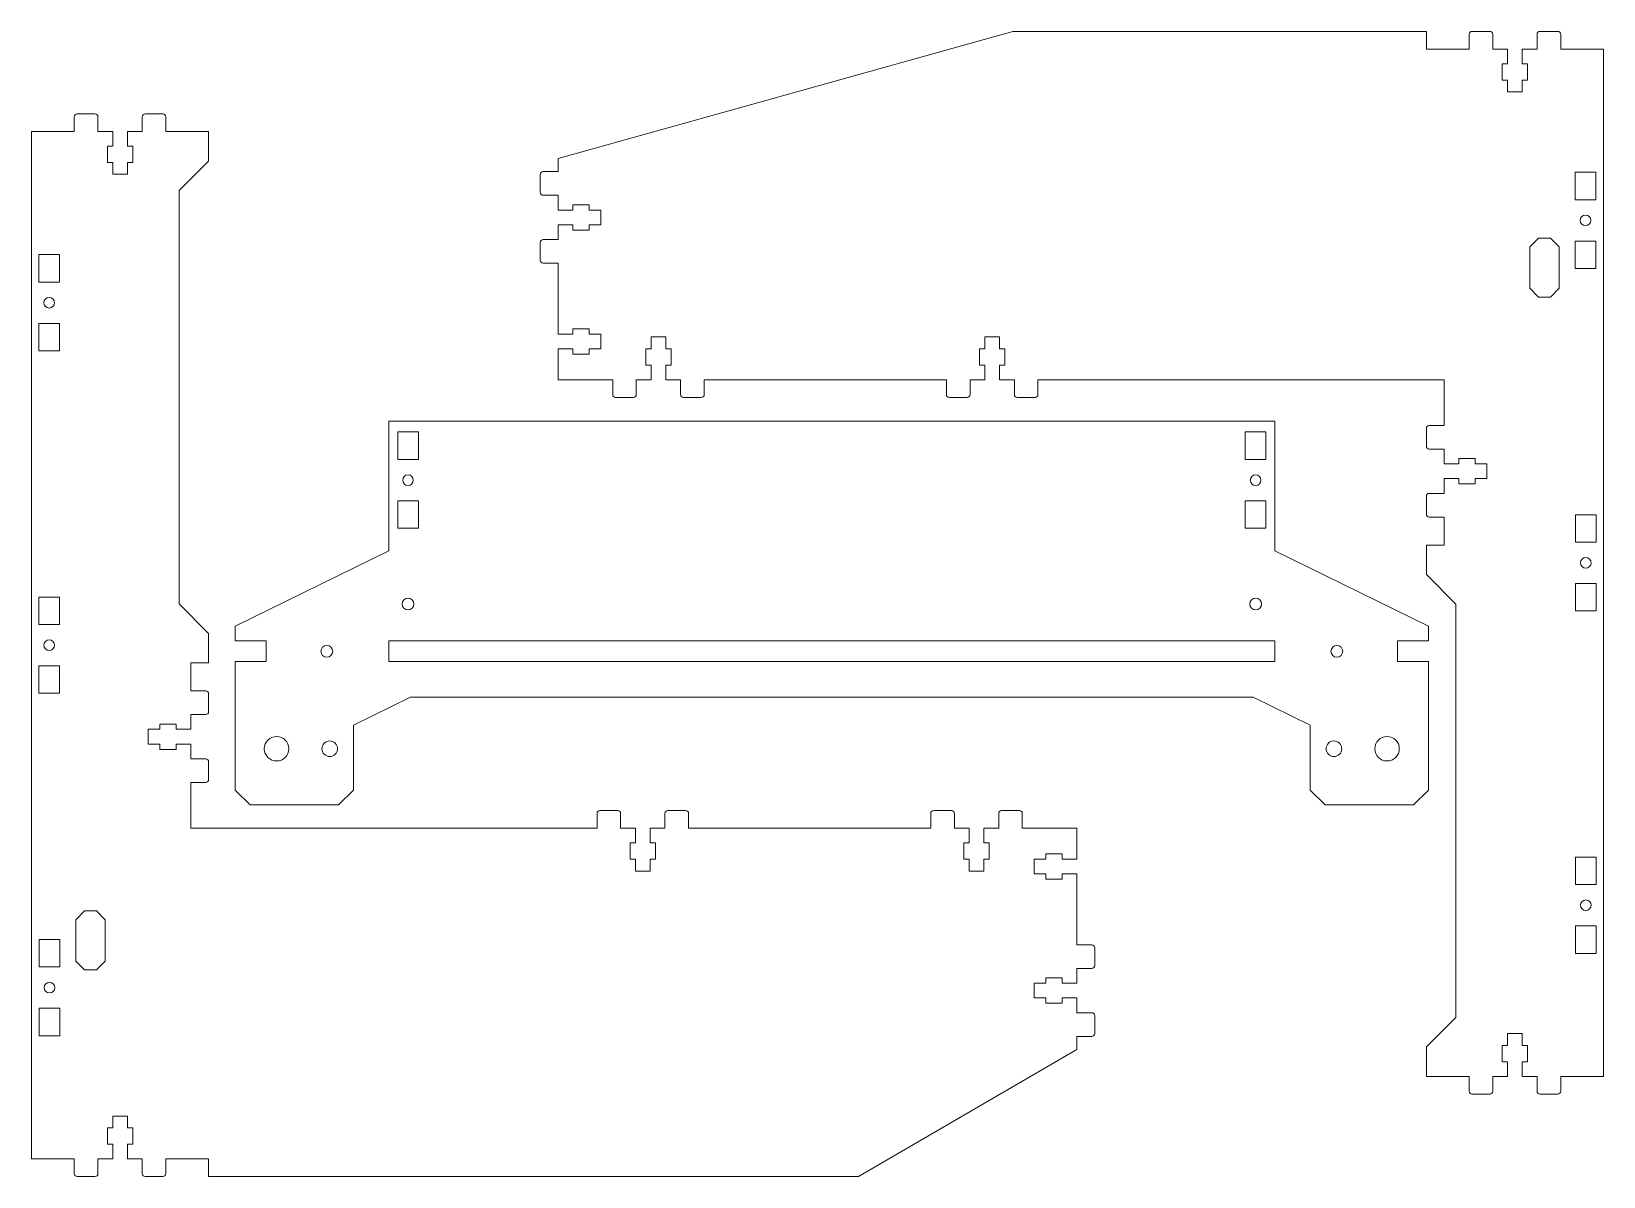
# Model space of a CAD drawing. Header units: millimetres. Extents: x 6 to 538, y 5 to 393.
import ezdxf

# ---------------------------------------------------------------- set-up
doc = ezdxf.new("R2010")
doc.units = ezdxf.units.MM

msp = doc.modelspace()

# ---------------------------------------------------------------- linework, layer by layer
at = {"color": 7, "linetype": 'Continuous', "lineweight": 15}
for p, q in [((184.45, 350.02), (338.45, 393.02)), ((338.45, 393.02), (478.45, 393.02)), ((478.45, 393.02), (478.45, 387.02)), ((492.95, 387.02), (492.95, 392.02)), ((493.95, 393.02), (499.95, 393.02)), ((500.95, 392.02), (500.95, 387.02)), ((515.95, 392.02), (515.95, 387.02)), ((522.95, 393.02), (516.95, 393.02)), ((523.95, 387.02), (523.95, 392.02)), ((478.45, 387.02), (492.95, 387.02)), ((500.95, 387.02), (505.95, 387.02)), ((505.95, 387.02), (505.95, 382.02)), ((510.95, 387.02), (510.95, 382.02)), ((510.95, 387.02), (515.95, 387.02)), ((523.95, 387.02), (538.45, 387.02)), ((538.45, 387.02), (538.45, 39.02)), ((505.95, 382.02), (504.15, 382.02)), ((504.15, 382.02), (504.15, 376.52)), ((510.95, 382.02), (512.75, 382.02)), ((512.75, 382.02), (512.75, 376.52)), ((504.15, 376.52), (505.95, 376.52)), ((505.95, 376.52), (505.95, 372.52)), ((510.95, 376.52), (510.95, 372.52)), ((512.75, 376.52), (510.95, 376.52)), ((510.95, 372.52), (505.95, 372.52)), ((20.65, 359.11), (20.65, 364.11)), ((21.65, 365.11), (27.65, 365.11)), ((28.65, 364.11), (28.65, 359.11)), ((43.65, 364.11), (43.65, 359.11)), ((50.65, 365.11), (44.65, 365.11)), ((51.65, 359.11), (51.65, 364.11)), ((6.15, 11.11), (6.15, 359.11)), ((6.15, 359.11), (20.65, 359.11)), ((28.65, 359.11), (33.65, 359.11)), ((33.65, 359.11), (33.65, 354.11)), ((38.65, 359.11), (38.65, 354.11)), ((38.65, 359.11), (43.65, 359.11)), ((51.65, 359.11), (66.15, 359.11)), ((66.15, 359.11), (66.15, 349.11)), ((31.85, 354.11), (31.85, 348.61)), ((33.65, 354.11), (31.85, 354.11)), ((38.65, 354.11), (40.45, 354.11)), ((40.45, 354.11), (40.45, 348.61)), ((31.85, 348.61), (33.65, 348.61)), ((33.65, 348.61), (33.65, 344.61)), ((38.65, 348.61), (38.65, 344.61)), ((40.45, 348.61), (38.65, 348.61)), ((66.15, 349.11), (56.15, 339.11)), ((184.45, 345.52), (184.45, 350.02)), ((38.65, 344.61), (33.65, 344.61)), ((178.45, 344.52), (178.45, 338.52)), ((184.45, 345.52), (179.45, 345.52)), ((528.82, 345.32), (535.82, 345.32)), ((528.82, 336.02), (528.82, 345.32)), ((535.82, 345.32), (535.82, 336.02)), ((56.15, 339.11), (56.15, 199.11)), ((179.45, 337.52), (184.45, 337.52)), ((184.45, 332.52), (184.45, 337.52)), ((535.82, 336.02), (528.82, 336.02)), ((184.45, 332.52), (189.45, 332.52)), ((189.45, 334.32), (194.95, 334.32)), ((189.45, 332.52), (189.45, 334.32)), ((194.95, 334.32), (194.95, 332.52)), ((194.95, 332.52), (198.95, 332.52)), ((198.95, 332.52), (198.95, 327.52)), ((184.45, 322.52), (184.45, 327.52)), ((184.45, 327.52), (189.45, 327.52)), ((189.45, 327.52), (189.45, 325.72)), ((189.45, 325.72), (194.95, 325.72)), ((194.95, 325.72), (194.95, 327.52)), ((194.95, 327.52), (198.95, 327.52)), ((178.45, 315.52), (178.45, 321.52)), ((179.45, 322.52), (184.45, 322.52)), ((516.45, 323.02), (513.45, 320.02)), ((513.45, 320.02), (513.45, 306.02)), ((520.45, 323.02), (516.45, 323.02)), ((520.45, 323.02), (523.45, 320.02)), ((523.45, 320.02), (523.45, 306.02)), ((528.82, 322.02), (535.82, 322.02)), ((528.82, 312.72), (528.82, 322.02)), ((535.82, 322.02), (535.82, 312.72)), ((8.65, 317.41), (15.65, 317.41)), ((8.65, 308.11), (8.65, 317.41)), ((15.65, 317.41), (15.65, 308.11)), ((184.45, 314.52), (179.45, 314.52)), ((184.45, 290.52), (184.45, 314.52)), ((535.82, 312.72), (528.82, 312.72)), ((15.65, 308.11), (8.65, 308.11)), ((513.45, 306.02), (516.45, 303.02)), ((523.45, 306.02), (520.45, 303.02)), ((520.45, 303.02), (516.45, 303.02)), ((8.65, 294.11), (15.65, 294.11)), ((8.65, 284.81), (8.65, 294.11)), ((15.65, 294.11), (15.65, 284.81)), ((184.45, 290.52), (189.45, 290.52)), ((189.45, 292.32), (194.95, 292.32)), ((189.45, 290.52), (189.45, 292.32)), ((194.95, 292.32), (194.95, 290.52)), ((194.95, 290.52), (198.95, 290.52)), ((198.95, 290.52), (198.95, 285.52)), ((215.95, 289.52), (220.95, 289.52)), ((215.95, 285.52), (215.95, 289.52)), ((220.95, 285.52), (220.95, 289.52)), ((328.95, 289.52), (333.95, 289.52)), ((328.95, 285.52), (328.95, 289.52)), ((333.95, 285.52), (333.95, 289.52)), ((15.65, 284.81), (8.65, 284.81)), ((184.45, 275.02), (184.45, 285.52)), ((184.45, 285.52), (189.45, 285.52)), ((189.45, 285.52), (189.45, 283.72)), ((189.45, 283.72), (194.95, 283.72)), ((194.95, 283.72), (194.95, 285.52)), ((194.95, 285.52), (198.95, 285.52)), ((214.15, 285.52), (215.95, 285.52)), ((214.15, 280.02), (214.15, 285.52)), ((222.75, 285.52), (220.95, 285.52)), ((222.75, 280.02), (222.75, 285.52)), ((327.15, 285.52), (328.95, 285.52)), ((327.15, 280.02), (327.15, 285.52)), ((335.75, 285.52), (333.95, 285.52)), ((335.75, 280.02), (335.75, 285.52)), ((215.95, 280.02), (214.15, 280.02)), ((215.95, 275.02), (215.95, 280.02)), ((220.95, 275.02), (220.95, 280.02)), ((220.95, 280.02), (222.75, 280.02)), ((328.95, 280.02), (327.15, 280.02)), ((328.95, 275.02), (328.95, 280.02)), ((333.95, 275.02), (333.95, 280.02)), ((333.95, 280.02), (335.75, 280.02)), ((202.95, 275.02), (184.45, 275.02)), ((202.95, 275.02), (202.95, 270.02)), ((215.95, 275.02), (210.95, 275.02)), ((210.95, 270.02), (210.95, 275.02)), ((225.95, 275.02), (220.95, 275.02)), ((225.95, 270.02), (225.95, 275.02)), ((315.95, 275.02), (233.95, 275.02)), ((233.95, 275.02), (233.95, 270.02)), ((315.95, 275.02), (315.95, 270.02)), ((328.95, 275.02), (323.95, 275.02)), ((323.95, 270.02), (323.95, 275.02)), ((338.95, 275.02), (333.95, 275.02)), ((338.95, 270.02), (338.95, 275.02)), ((484.45, 275.02), (346.95, 275.02)), ((346.95, 275.02), (346.95, 270.02)), ((484.45, 259.52), (484.45, 275.02)), ((203.95, 269.02), (209.95, 269.02)), ((232.95, 269.02), (226.95, 269.02)), ((316.95, 269.02), (322.95, 269.02)), ((345.95, 269.02), (339.95, 269.02)), ((127.15, 261.03), (127.15, 217.03)), ((427.15, 261.03), (127.15, 261.03)), ((427.15, 261.03), (427.15, 217.03)), ((137.15, 257.33), (130.15, 257.33)), ((130.15, 257.33), (130.15, 248.03)), ((137.15, 248.03), (137.15, 257.33)), ((417.15, 257.33), (424.15, 257.33)), ((417.15, 248.03), (417.15, 257.33)), ((424.15, 257.33), (424.15, 248.03)), ((478.45, 258.52), (478.45, 252.52)), ((484.45, 259.52), (479.45, 259.52)), ((479.45, 251.52), (484.45, 251.52)), ((484.45, 246.52), (484.45, 251.52)), ((130.15, 248.03), (137.15, 248.03)), ((424.15, 248.03), (417.15, 248.03)), ((484.45, 246.52), (489.45, 246.52)), ((489.45, 248.32), (494.95, 248.32)), ((489.45, 246.52), (489.45, 248.32)), ((494.95, 248.32), (494.95, 246.52)), ((494.95, 246.52), (498.95, 246.52)), ((498.95, 246.52), (498.95, 241.52)), ((484.45, 236.52), (484.45, 241.52)), ((484.45, 241.52), (489.45, 241.52)), ((489.45, 241.52), (489.45, 239.72)), ((489.45, 239.72), (494.95, 239.72)), ((494.95, 239.72), (494.95, 241.52)), ((494.95, 241.52), (498.95, 241.52)), ((478.45, 229.52), (478.45, 235.52)), ((479.45, 236.52), (484.45, 236.52)), ((137.15, 234.03), (130.15, 234.03)), ((130.15, 234.03), (130.15, 224.73)), ((137.15, 224.73), (137.15, 234.03)), ((417.15, 234.03), (424.15, 234.03)), ((417.15, 224.73), (417.15, 234.03)), ((424.15, 234.03), (424.15, 224.73)), ((528.95, 229.32), (535.95, 229.32)), ((528.95, 220.02), (528.95, 229.32)), ((535.95, 229.32), (535.95, 220.02)), ((130.15, 224.73), (137.15, 224.73)), ((424.15, 224.73), (417.15, 224.73)), ((484.45, 228.52), (479.45, 228.52)), ((484.45, 219.02), (484.45, 228.52)), ((478.45, 209.02), (478.45, 219.02)), ((478.45, 219.02), (484.45, 219.02)), ((535.95, 220.02), (528.95, 220.02)), ((127.15, 217.03), (75.15, 191.53)), ((427.15, 217.03), (479.15, 191.53)), ((488.45, 199.02), (478.45, 209.02)), ((528.95, 206.02), (535.95, 206.02)), ((528.95, 196.72), (528.95, 206.02)), ((535.95, 206.02), (535.95, 196.72)), ((8.65, 201.41), (15.65, 201.41)), ((8.65, 192.11), (8.65, 201.41)), ((15.65, 201.41), (15.65, 192.11)), ((56.15, 199.11), (66.15, 189.11)), ((488.45, 59.02), (488.45, 199.02)), ((15.65, 192.11), (8.65, 192.11)), ((535.95, 196.72), (528.95, 196.72)), ((66.15, 189.11), (66.15, 179.11)), ((75.15, 191.53), (75.15, 186.53)), ((75.15, 186.53), (85.65, 186.53)), ((85.65, 186.53), (85.65, 179.53)), ((127.15, 186.53), (427.15, 186.53)), ((127.15, 179.53), (127.15, 186.53)), ((427.15, 179.53), (427.15, 186.53)), ((479.15, 186.53), (468.65, 186.53)), ((468.65, 186.53), (468.65, 179.53)), ((479.15, 191.53), (479.15, 186.53)), ((8.65, 178.11), (15.65, 178.11)), ((8.65, 168.81), (8.65, 178.11)), ((15.65, 178.11), (15.65, 168.81)), ((66.15, 179.11), (60.15, 179.11)), ((60.15, 179.11), (60.15, 169.61)), ((75.15, 179.53), (75.15, 136.03)), ((85.65, 179.53), (75.15, 179.53)), ((427.15, 179.53), (127.15, 179.53)), ((468.65, 179.53), (479.15, 179.53)), ((479.15, 179.53), (479.15, 136.03)), ((15.65, 168.81), (8.65, 168.81)), ((60.15, 169.61), (65.15, 169.61)), ((66.15, 168.61), (66.15, 162.61)), ((115.15, 158.03), (134.53, 167.53)), ((134.53, 167.53), (419.78, 167.53)), ((439.15, 158.03), (419.78, 167.53)), ((65.15, 161.61), (60.15, 161.61)), ((60.15, 161.61), (60.15, 156.61)), ((49.65, 156.61), (45.65, 156.61)), ((45.65, 151.61), (45.65, 156.61)), ((55.15, 158.41), (49.65, 158.41)), ((49.65, 158.41), (49.65, 156.61)), ((55.15, 156.61), (55.15, 158.41)), ((60.15, 156.61), (55.15, 156.61)), ((115.15, 136.03), (115.15, 158.03)), ((439.15, 136.03), (439.15, 158.03)), ((49.65, 151.61), (45.65, 151.61)), ((49.65, 149.81), (49.65, 151.61)), ((55.15, 149.81), (49.65, 149.81)), ((55.15, 151.61), (55.15, 149.81)), ((60.15, 151.61), (55.15, 151.61)), ((60.15, 151.61), (60.15, 146.61)), ((65.15, 146.61), (60.15, 146.61)), ((66.15, 139.61), (66.15, 145.61)), ((60.15, 138.61), (65.15, 138.61)), ((60.15, 138.61), (60.15, 123.11)), ((75.15, 136.03), (80.15, 131.03)), ((110.15, 131.03), (115.15, 136.03)), ((444.15, 131.03), (439.15, 136.03)), ((479.15, 136.03), (474.15, 131.03)), ((80.15, 131.03), (110.15, 131.03)), ((197.65, 123.11), (197.65, 128.11)), ((198.65, 129.11), (204.65, 129.11)), ((205.65, 128.11), (205.65, 123.11)), ((220.65, 128.11), (220.65, 123.11)), ((227.65, 129.11), (221.65, 129.11)), ((228.65, 123.11), (228.65, 128.11)), ((310.65, 123.11), (310.65, 128.11)), ((311.65, 129.11), (317.65, 129.11)), ((318.65, 128.11), (318.65, 123.11)), ((333.65, 128.11), (333.65, 123.11)), ((340.65, 129.11), (334.65, 129.11)), ((341.65, 123.11), (341.65, 128.11)), ((474.15, 131.03), (444.15, 131.03)), ((60.15, 123.11), (197.65, 123.11)), ((205.65, 123.11), (210.65, 123.11)), ((210.65, 123.11), (210.65, 118.11)), ((215.65, 123.11), (215.65, 118.11)), ((215.65, 123.11), (220.65, 123.11)), ((228.65, 123.11), (310.65, 123.11)), ((318.65, 123.11), (323.65, 123.11)), ((323.65, 123.11), (323.65, 118.11)), ((328.65, 123.11), (328.65, 118.11)), ((328.65, 123.11), (333.65, 123.11)), ((341.65, 123.11), (360.15, 123.11)), ((360.15, 123.11), (360.15, 112.61)), ((210.65, 118.11), (208.85, 118.11)), ((208.85, 118.11), (208.85, 112.61)), ((215.65, 118.11), (217.45, 118.11)), ((217.45, 118.11), (217.45, 112.61)), ((323.65, 118.11), (321.85, 118.11)), ((321.85, 118.11), (321.85, 112.61)), ((328.65, 118.11), (330.45, 118.11)), ((330.45, 118.11), (330.45, 112.61)), ((208.85, 112.61), (210.65, 112.61)), ((210.65, 112.61), (210.65, 108.61)), ((215.65, 112.61), (215.65, 108.61)), ((217.45, 112.61), (215.65, 112.61)), ((321.85, 112.61), (323.65, 112.61)), ((323.65, 112.61), (323.65, 108.61)), ((328.65, 112.61), (328.65, 108.61)), ((330.45, 112.61), (328.65, 112.61)), ((349.65, 112.61), (345.65, 112.61)), ((345.65, 107.61), (345.65, 112.61)), ((355.15, 114.41), (349.65, 114.41)), ((349.65, 114.41), (349.65, 112.61)), ((355.15, 112.61), (355.15, 114.41)), ((360.15, 112.61), (355.15, 112.61)), ((528.95, 113.32), (535.95, 113.32)), ((528.95, 104.02), (528.95, 113.32)), ((535.95, 113.32), (535.95, 104.02)), ((215.65, 108.61), (210.65, 108.61)), ((328.65, 108.61), (323.65, 108.61)), ((349.65, 107.61), (345.65, 107.61)), ((349.65, 105.81), (349.65, 107.61)), ((355.15, 107.61), (355.15, 105.81)), ((360.15, 107.61), (355.15, 107.61)), ((360.15, 107.61), (360.15, 83.61)), ((355.15, 105.81), (349.65, 105.81)), ((535.95, 104.02), (528.95, 104.02)), ((21.15, 92.11), (24.15, 95.11)), ((21.15, 78.11), (21.15, 92.11)), ((24.15, 95.11), (28.15, 95.11)), ((31.15, 92.11), (28.15, 95.11)), ((31.15, 78.11), (31.15, 92.11)), ((8.78, 85.41), (15.78, 85.41)), ((8.78, 76.11), (8.78, 85.41)), ((15.78, 85.41), (15.78, 76.11)), ((528.95, 90.02), (535.95, 90.02)), ((528.95, 80.72), (528.95, 90.02)), ((535.95, 90.02), (535.95, 80.72)), ((360.15, 83.61), (365.15, 83.61)), ((366.15, 82.61), (366.15, 76.61)), ((535.95, 80.72), (528.95, 80.72)), ((15.78, 76.11), (8.78, 76.11)), ((24.15, 75.11), (21.15, 78.11)), ((24.15, 75.11), (28.15, 75.11)), ((28.15, 75.11), (31.15, 78.11)), ((365.15, 75.61), (360.15, 75.61)), ((360.15, 75.61), (360.15, 70.61)), ((349.65, 70.61), (345.65, 70.61)), ((345.65, 65.61), (345.65, 70.61)), ((355.15, 72.41), (349.65, 72.41)), ((349.65, 72.41), (349.65, 70.61)), ((355.15, 70.61), (355.15, 72.41)), ((360.15, 70.61), (355.15, 70.61)), ((349.65, 65.61), (345.65, 65.61)), ((349.65, 63.81), (349.65, 65.61)), ((355.15, 65.61), (355.15, 63.81)), ((360.15, 65.61), (355.15, 65.61)), ((360.15, 65.61), (360.15, 60.61)), ((8.78, 62.11), (15.78, 62.11)), ((8.78, 52.81), (8.78, 62.11)), ((15.78, 62.11), (15.78, 52.81)), ((355.15, 63.81), (349.65, 63.81)), ((365.15, 60.61), (360.15, 60.61)), ((366.15, 53.61), (366.15, 59.61)), ((478.45, 49.02), (488.45, 59.02)), ((505.95, 53.52), (510.95, 53.52)), ((505.95, 49.52), (505.95, 53.52)), ((510.95, 49.52), (510.95, 53.52)), ((15.78, 52.81), (8.78, 52.81)), ((360.15, 48.11), (286.15, 5.11)), ((360.15, 52.61), (365.15, 52.61)), ((360.15, 52.61), (360.15, 48.11)), ((478.45, 39.02), (478.45, 49.02)), ((504.15, 49.52), (505.95, 49.52)), ((504.15, 44.02), (504.15, 49.52)), ((512.75, 49.52), (510.95, 49.52)), ((512.75, 44.02), (512.75, 49.52)), ((505.95, 44.02), (504.15, 44.02)), ((505.95, 39.02), (505.95, 44.02)), ((510.95, 39.02), (510.95, 44.02)), ((510.95, 44.02), (512.75, 44.02)), ((492.95, 39.02), (478.45, 39.02)), ((492.95, 39.02), (492.95, 34.02)), ((505.95, 39.02), (500.95, 39.02)), ((500.95, 34.02), (500.95, 39.02)), ((515.95, 39.02), (510.95, 39.02)), ((515.95, 34.02), (515.95, 39.02)), ((538.45, 39.02), (523.95, 39.02)), ((523.95, 39.02), (523.95, 34.02)), ((493.95, 33.02), (499.95, 33.02)), ((522.95, 33.02), (516.95, 33.02)), ((31.85, 21.61), (33.65, 21.61)), ((31.85, 16.11), (31.85, 21.61)), ((33.65, 25.61), (38.65, 25.61)), ((33.65, 21.61), (33.65, 25.61)), ((38.65, 21.61), (38.65, 25.61)), ((40.45, 21.61), (38.65, 21.61)), ((40.45, 16.11), (40.45, 21.61)), ((33.65, 16.11), (31.85, 16.11)), ((33.65, 11.11), (33.65, 16.11)), ((38.65, 11.11), (38.65, 16.11)), ((38.65, 16.11), (40.45, 16.11)), ((20.65, 11.11), (6.15, 11.11)), ((20.65, 11.11), (20.65, 6.11)), ((33.65, 11.11), (28.65, 11.11)), ((28.65, 6.11), (28.65, 11.11)), ((43.65, 11.11), (38.65, 11.11)), ((43.65, 6.11), (43.65, 11.11)), ((66.15, 11.11), (51.65, 11.11)), ((51.65, 11.11), (51.65, 6.11)), ((66.15, 5.11), (66.15, 11.11)), ((21.65, 5.11), (27.65, 5.11)), ((50.65, 5.11), (44.65, 5.11)), ((286.15, 5.11), (66.15, 5.11))]:
    msp.add_line(p, q, dxfattribs=at)
for centre, radius in [((532.32, 329.02), 1.8), ((12.15, 301.11), 1.8), ((133.65, 241.03), 1.8), ((420.65, 241.03), 1.8), ((532.45, 213.02), 1.8), ((133.65, 199.03), 2), ((420.65, 199.03), 2), ((12.15, 185.11), 1.8), ((106.15, 183.03), 2), ((448.15, 183.03), 2), ((89.15, 150.03), 4.15), ((107.15, 150.03), 2.65), ((447.15, 150.03), 2.65), ((465.15, 150.03), 4.15), ((532.45, 97.02), 1.8), ((12.28, 69.11), 1.8)]:
    msp.add_circle(centre, radius, dxfattribs=at)
for centre, start, end in [((493.95, 392.02), 90, 180), ((499.95, 392.02), 0, 90), ((516.95, 392.02), 90, 180), ((522.95, 392.02), 0, 90), ((21.65, 364.11), 90, 180), ((27.65, 364.11), 0, 90), ((44.65, 364.11), 90, 180), ((50.65, 364.11), 0, 90), ((179.45, 344.52), 90, 180), ((179.45, 338.52), 180, 270), ((179.45, 321.52), 90, 180), ((179.45, 315.52), 180, 270), ((203.95, 270.02), 180, 270), ((209.95, 270.02), 270, 0), ((226.95, 270.02), 180, 270), ((232.95, 270.02), 270, 0), ((316.95, 270.02), 180, 270), ((322.95, 270.02), 270, 0), ((339.95, 270.02), 180, 270), ((345.95, 270.02), 270, 0), ((479.45, 258.52), 90, 180), ((479.45, 252.52), 180, 270), ((479.45, 235.52), 90, 180), ((479.45, 229.52), 180, 270), ((65.15, 168.61), 0, 90), ((65.15, 162.61), 270, 0), ((65.15, 145.61), 0, 90), ((65.15, 139.61), 270, 0), ((198.65, 128.11), 90, 180), ((204.65, 128.11), 0, 90), ((221.65, 128.11), 90, 180), ((227.65, 128.11), 0, 90), ((311.65, 128.11), 90, 180), ((317.65, 128.11), 0, 90), ((334.65, 128.11), 90, 180), ((340.65, 128.11), 0, 90), ((365.15, 82.61), 0, 90), ((365.15, 76.61), 270, 0), ((365.15, 59.61), 0, 90), ((365.15, 53.61), 270, 0), ((493.95, 34.02), 180, 270), ((499.95, 34.02), 270, 0), ((516.95, 34.02), 180, 270), ((522.95, 34.02), 270, 0), ((21.65, 6.11), 180, 270), ((27.65, 6.11), 270, 0), ((44.65, 6.11), 180, 270), ((50.65, 6.11), 270, 0)]:
    msp.add_arc(centre, 1, start, end, dxfattribs=at)

doc.saveas('drawing.dxf')
